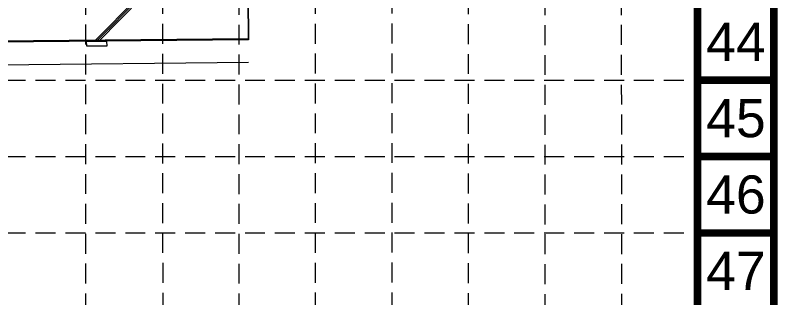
# Model space of a CAD drawing. Extents: x 2509062 to 2510599, y 7103311 to 7105769.
# Drawn here: x 2510217 to 2510599.3, y 7103932.4 to 7104074.2 of the extents above; entities that cross this region are included whole.
import ezdxf
from ezdxf.enums import TextEntityAlignment as Align

# ---------------------------------------------------------------- set-up
doc = ezdxf.new("R2010")
doc.units = 0
doc.header["$LTSCALE"] = 40
doc.header["$MEASUREMENT"] = 0
doc.linetypes.add('DASHED', pattern=[0.75, 0.5, -0.25])
doc.linetypes.add('HIDDEN', pattern=[0.375, 0.25, -0.125])
for name, color, linetype in [('BASE', 7, 'Continuous'), ('GRID', 254, 'DASHED'), ('STORM', 5, 'Continuous'), ('XHO461C_PV$0$C-ROAD-BACK-EX', 12, 'Continuous'), ('XHO461C_PV$0$C-ROAD-FACE-EX', 12, 'Continuous'), ('XHO461C_PV$0$C-ROAD-TURN-HTCH-N', 14, 'Continuous'), ('XHO461C_PV$0$C-TRASH-PAD-N', 4, 'Continuous'), ('XHO461PT$0$V-RWAY-FUT-N', 12, 'Continuous')]:
    doc.layers.add(name, color=color, linetype=linetype)
doc.styles.get("Standard").update_dxf_attribs({"font": 'ARIAL.TTF'})

msp = doc.modelspace()

# ---------------------------------------------------------------- linework, layer by layer
at = {"layer": 'BASE', "const_width": 3.83}
for points in [[(2510597.34, 7103313.16), (2510597.34, 7105766.73), (2509063.86, 7105766.73), (2509063.86, 7103313.16)], [(2510559.01, 7103351.49), (2510559.01, 7105728.4), (2509102.19, 7105728.4), (2509102.19, 7103351.49)]]:
    msp.add_lwpolyline(points, close=True, dxfattribs=at)
for points in [[(2510597.34, 7104041.56), (2510559.01, 7104041.56)], [(2510597.34, 7104003.22), (2510559.01, 7104003.22)], [(2510597.34, 7103964.89), (2510559.01, 7103964.89)]]:
    msp.add_lwpolyline(points, dxfattribs=at)
at = {"layer": 'GRID', "color": 252, "linetype": 'HIDDEN', "lineweight": 0}
for p, q in [((2510291.11, 7103504.86), (2510290.82, 7105729.26)), ((2510329.24, 7103504.46), (2510329.15, 7105729.26)), ((2510367.61, 7103504.93), (2510367.49, 7105729.26)), ((2510406.02, 7103505.06), (2510405.83, 7105729.26)), ((2510444.28, 7103504.72), (2510444.16, 7105729.26)), ((2510482.7, 7103504.22), (2510482.5, 7105729.26)), ((2510521.06, 7103504.33), (2510520.84, 7105729.26)), ((2510252.42, 7103504.5), (2510252.31, 7105728.4)), ((2509102.19, 7104041.56), (2510559.01, 7104041.56)), ((2509102.19, 7104003.22), (2510559.01, 7104003.22)), ((2509102.19, 7103964.89), (2510559.01, 7103964.89))]:
    msp.add_line(p, q, dxfattribs=at)
at = {"layer": 'STORM', "lineweight": 0}
for p, q in [((2510256.72, 7104061.18), (2510307.16, 7104112.4)), ((2510256.72, 7104061.18), (2510307.16, 7104112.4)), ((2510257.78, 7104061.19), (2510309.47, 7104113.68)), ((2510257.78, 7104061.19), (2510309.47, 7104113.68)), ((2510258.84, 7104061.2), (2510309.29, 7104112.43)), ((2510258.84, 7104061.2), (2510309.29, 7104112.43)), ((2510252.78, 7104061.14), (2510262.78, 7104061.24)), ((2510252.78, 7104061.14), (2510262.78, 7104061.24)), ((2510252.81, 7104058.64), (2510252.78, 7104061.14)), ((2510252.81, 7104058.64), (2510252.78, 7104061.14)), ((2510262.81, 7104058.74), (2510252.81, 7104058.64)), ((2510262.81, 7104058.74), (2510252.81, 7104058.64)), ((2510262.78, 7104061.24), (2510262.81, 7104058.74)), ((2510262.78, 7104061.24), (2510262.81, 7104058.74))]:
    msp.add_line(p, q, dxfattribs=at)
at = {"layer": 'XHO461C_PV$0$C-ROAD-BACK-EX', "color": 7, "lineweight": 0}
for p, q in [((2510333.72, 7104084.95), (2510333.95, 7104061.95)), ((2510333.95, 7104061.95), (2509223.97, 7104050.84))]:
    msp.add_line(p, q, dxfattribs=at)
at = {"layer": 'XHO461C_PV$0$C-ROAD-FACE-EX', "color": 7, "lineweight": 0}
msp.add_line((2510333.94, 7104062.45), (2509223.97, 7104051.34), dxfattribs=at)
at = {"layer": 'XHO461C_PV$0$C-ROAD-TURN-HTCH-N', "color": 7, "lineweight": 0}
msp.add_line((2510333.37, 7104118.95), (2510333.95, 7104061.95), dxfattribs=at)
at = {"layer": 'XHO461C_PV$0$C-TRASH-PAD-N', "color": 7, "lineweight": 0}
msp.add_line((2510333.95, 7104061.95), (2510333.37, 7104118.95), dxfattribs=at)
at = {"layer": 'XHO461PT$0$V-RWAY-FUT-N', "color": 7, "lineweight": 0}
msp.add_line((2510333.98, 7104050.45), (2509205.67, 7104039.15), dxfattribs=at)

# ---------------------------------------------------------------- texts
at = {"layer": 'BASE'}
for s, p in [('44', (2510578.31, 7104060.88)), ('45', (2510578.31, 7104022.55)), ('46', (2510578.31, 7103984.21)), ('47', (2510578.31, 7103945.87))]:
    msp.add_text(s, height=19.169, dxfattribs=at).set_placement(p, align=Align.MIDDLE_CENTER)

doc.saveas('drawing.dxf')
